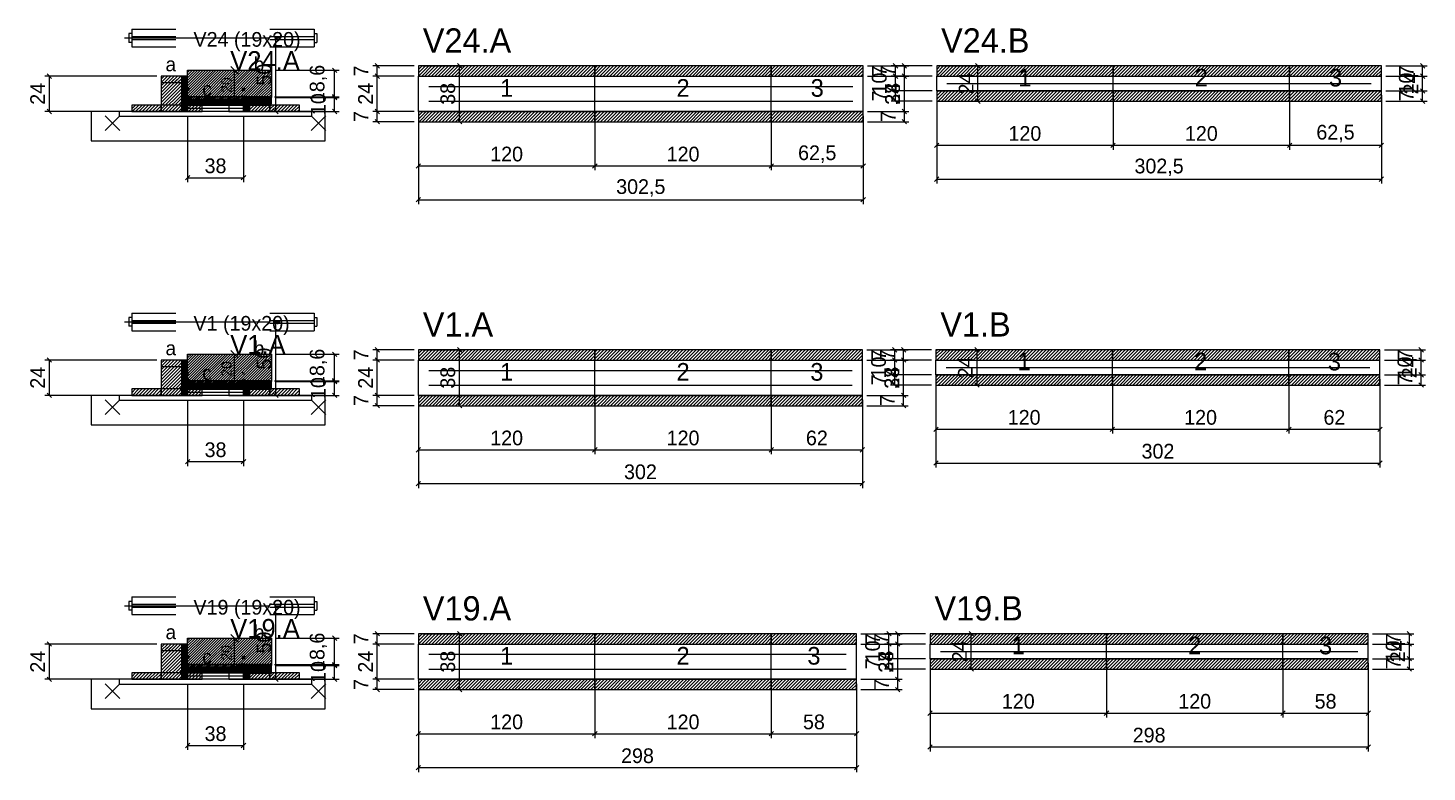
# Model space of a CAD drawing. Extents: x -9000 to 3070, y -7421 to 1250.
# Drawn here: x -69 to 883, y -4719 to -4213 of the extents above; entities that cross this region are included whole.
import ezdxf
from ezdxf.enums import TextEntityAlignment as Align

# ---------------------------------------------------------------- set-up
doc = ezdxf.new("R2010")
doc.units = 0
for name, color, linetype in [('5', 5, 'Continuous'), ('BARRA_ANCORAGEM', 126, 'Continuous'), ('barrote', 126, 'Continuous'), ('CONCRETO', 251, 'Continuous'), ('COTA', 241, 'Continuous'), ('Cota Seção (2x)', 241, 'Continuous'), ('detalhes', 7, 'Continuous'), ('Hachura', 251, 'Continuous'), ('HACHURACONCRETO', 251, 'Continuous'), ('Madeira', 126, 'Continuous'), ('NOMENCLATURA', 7, 'Continuous'), ('Painéis', 200, 'Continuous'), ('presilha', 224, 'Continuous'), ('SARR_2.2x5', 40, 'Continuous'), ('SARR_2.2x7', 40, 'Continuous'), ('SARRAFO_2_2X7', 40, 'Continuous'), ('SCO-___-LAJ', 224, 'Continuous'), ('TENSOR', 224, 'Continuous'), ('Texto Seção', 7, 'Continuous')]:
    doc.layers.add(name, color=color, linetype=linetype)
doc.dimstyles.new('PAINEL', dxfattribs={"dimtxt": 10, "dimasz": 3, "dimexe": 3, "dimexo": 3, "dimgap": 3, "dimtad": 1, "dimblk": 'OBLIQUE', "dimblk1": 'OBLIQUE', "dimcen": 2.5, "dimclrd": 4, "dimclre": 4, "dimclrt": 240, "dimazin": 3, "dimtfac": 1, "dimtmove": 0, "dimatfit": 3})
doc.dimstyles.new('SECAO2X', dxfattribs={"dimtxt": 7, "dimasz": 5, "dimexe": 3, "dimexo": 3, "dimgap": 2, "dimtad": 3, "dimblk": 'OBLIQUE', "dimblk1": 'OBLIQUE', "dimcen": 2.5, "dimclrd": 4, "dimclre": 4, "dimclrt": 1, "dimazin": 3, "dimtfac": 1, "dimtmove": 0, "dimatfit": 3})

# ---------------------------------------------------------------- blocks, each defined once
blk = doc.blocks.new('PAR_ESQ')
for p, q in [((-1, -1), (1, 1)), ((-1, 1), (1, -1))]:
    blk.add_line(p, q)
blk = doc.blocks.new('PAR_FUNDO_ESQ')
for p, q in [((-1, -1), (1, 1)), ((-1, 1), (1, -1))]:
    blk.add_line(p, q)
blk = doc.blocks.new('PAR_FUNDO_DIR')
for p, q in [((-1, -1), (1, 1)), ((-1, 1), (1, -1))]:
    blk.add_line(p, q)
blk = doc.blocks.new('par_int_esq')
for p, q in [((-1, -1), (1, 1)), ((-1, 1), (1, -1))]:
    blk.add_line(p, q)
blk = doc.blocks.new('par_int_dir')
for p, q in [((-1, -1), (1, 1)), ((-1, 1), (1, -1))]:
    blk.add_line(p, q)
blk = doc.blocks.new('_OBLIQUE')
at = {"color": 0, "linetype": 'BYBLOCK'}
blk.add_line((-0.5, -0.5), (0.5, 0.5), dxfattribs=at)

msp = doc.modelspace()

# ---------------------------------------------------------------- hatches: boundary and pattern name
at = {"layer": 'COTA'}
h = msp.add_hatch(dxfattribs=at)
h.set_pattern_fill('ANSI31', scale=0.4)
h.paths.add_polyline_path([(40, -4262), (40, -4242), (97, -4242), (97, -4260.6), (78, -4260.6), (78, -4262)])
h = msp.add_hatch(dxfattribs=at)
h.set_pattern_fill('ANSI31', scale=0.5)
h.paths.add_polyline_path([(197, -4246), (317, -4246), (317, -4239), (197, -4239)])
h = msp.add_hatch(dxfattribs=at)
h.set_pattern_fill('ANSI31', scale=0.5)
h.paths.add_polyline_path([(317, -4246), (437, -4246), (437, -4239), (317, -4239)])
h = msp.add_hatch(dxfattribs=at)
h.set_pattern_fill('ANSI31', scale=0.5)
h.paths.add_polyline_path([(437, -4246), (499.5, -4246), (499.5, -4239), (437, -4239)])
h = msp.add_hatch(dxfattribs=at)
h.set_pattern_fill('ANSI31', scale=0.5)
h.paths.add_polyline_path([(549.5, -4246), (669.5, -4246), (669.5, -4239), (549.5, -4239)])
h = msp.add_hatch(dxfattribs=at)
h.set_pattern_fill('ANSI31', scale=0.5)
h.paths.add_polyline_path([(669.5, -4246), (789.5, -4246), (789.5, -4239), (669.5, -4239)])
h = msp.add_hatch(dxfattribs=at)
h.set_pattern_fill('ANSI31', scale=0.5)
h.paths.add_polyline_path([(789.5, -4246), (852, -4246), (852, -4239), (789.5, -4239)])
h = msp.add_hatch(dxfattribs=at)
h.set_pattern_fill('ANSI31', scale=0.5)
h.paths.add_polyline_path([(549.5, -4263), (669.5, -4263), (669.5, -4256), (549.5, -4256)])
h = msp.add_hatch(dxfattribs=at)
h.set_pattern_fill('ANSI31', scale=0.5)
h.paths.add_polyline_path([(669.5, -4263), (789.5, -4263), (789.5, -4256), (669.5, -4256)])
h = msp.add_hatch(dxfattribs=at)
h.set_pattern_fill('ANSI31', scale=0.5)
h.paths.add_polyline_path([(789.5, -4263), (852, -4263), (852, -4256), (789.5, -4256)])
h = msp.add_hatch(dxfattribs=at)
h.set_pattern_fill('ANSI31', scale=0.5)
h.paths.add_polyline_path([(197, -4277), (317, -4277), (317, -4270), (197, -4270)])
h = msp.add_hatch(dxfattribs=at)
h.set_pattern_fill('ANSI31', scale=0.5)
h.paths.add_polyline_path([(317, -4277), (437, -4277), (437, -4270), (317, -4270)])
h = msp.add_hatch(dxfattribs=at)
h.set_pattern_fill('ANSI31', scale=0.5)
h.paths.add_polyline_path([(437, -4277), (499.5, -4277), (499.5, -4270), (437, -4270)])
h = msp.add_hatch(dxfattribs=at)
h.set_pattern_fill('ANSI31', scale=0.5)
h.paths.add_polyline_path([(197, -4439), (317, -4439), (317, -4432), (197, -4432)])
h = msp.add_hatch(dxfattribs=at)
h.set_pattern_fill('ANSI31', scale=0.5)
h.paths.add_polyline_path([(317, -4439), (437, -4439), (437, -4432), (317, -4432)])
h = msp.add_hatch(dxfattribs=at)
h.set_pattern_fill('ANSI31', scale=0.5)
h.paths.add_polyline_path([(437, -4439), (499, -4439), (499, -4432), (437, -4432)])
h = msp.add_hatch(dxfattribs=at)
h.set_pattern_fill('ANSI31', scale=0.5)
h.paths.add_polyline_path([(549, -4439), (669, -4439), (669, -4432), (549, -4432)])
h = msp.add_hatch(dxfattribs=at)
h.set_pattern_fill('ANSI31', scale=0.5)
h.paths.add_polyline_path([(669, -4439), (789, -4439), (789, -4432), (669, -4432)])
h = msp.add_hatch(dxfattribs=at)
h.set_pattern_fill('ANSI31', scale=0.5)
h.paths.add_polyline_path([(789, -4439), (851, -4439), (851, -4432), (789, -4432)])
h = msp.add_hatch(dxfattribs=at)
h.set_pattern_fill('ANSI31', scale=0.4)
h.paths.add_polyline_path([(40, -4455), (40, -4435), (97, -4435), (97, -4453.6), (78, -4453.6), (78, -4455)])
h = msp.add_hatch(dxfattribs=at)
h.set_pattern_fill('ANSI31', scale=0.5)
h.paths.add_polyline_path([(549, -4456), (669, -4456), (669, -4449), (549, -4449)])
h = msp.add_hatch(dxfattribs=at)
h.set_pattern_fill('ANSI31', scale=0.5)
h.paths.add_polyline_path([(669, -4456), (789, -4456), (789, -4449), (669, -4449)])
h = msp.add_hatch(dxfattribs=at)
h.set_pattern_fill('ANSI31', scale=0.5)
h.paths.add_polyline_path([(789, -4456), (851, -4456), (851, -4449), (789, -4449)])
h = msp.add_hatch(dxfattribs=at)
h.set_pattern_fill('ANSI31', scale=0.5)
h.paths.add_polyline_path([(197, -4470), (317, -4470), (317, -4463), (197, -4463)])
h = msp.add_hatch(dxfattribs=at)
h.set_pattern_fill('ANSI31', scale=0.5)
h.paths.add_polyline_path([(317, -4470), (437, -4470), (437, -4463), (317, -4463)])
h = msp.add_hatch(dxfattribs=at)
h.set_pattern_fill('ANSI31', scale=0.5)
h.paths.add_polyline_path([(437, -4470), (499, -4470), (499, -4463), (437, -4463)])
h = msp.add_hatch(dxfattribs=at)
h.set_pattern_fill('ANSI31', scale=0.4)
h.paths.add_polyline_path([(40, -4648), (40, -4628), (97, -4628), (97, -4646.6), (78, -4646.6), (78, -4648)])
h = msp.add_hatch(dxfattribs=at)
h.set_pattern_fill('ANSI31', scale=0.5)
h.paths.add_polyline_path([(197, -4632), (317, -4632), (317, -4625), (197, -4625)])
h = msp.add_hatch(dxfattribs=at)
h.set_pattern_fill('ANSI31', scale=0.5)
h.paths.add_polyline_path([(317, -4632), (437, -4632), (437, -4625), (317, -4625)])
h = msp.add_hatch(dxfattribs=at)
h.set_pattern_fill('ANSI31', scale=0.5)
h.paths.add_polyline_path([(437, -4632), (495, -4632), (495, -4625), (437, -4625)])
h = msp.add_hatch(dxfattribs=at)
h.set_pattern_fill('ANSI31', scale=0.5)
h.paths.add_polyline_path([(545, -4632), (665, -4632), (665, -4625), (545, -4625)])
h = msp.add_hatch(dxfattribs=at)
h.set_pattern_fill('ANSI31', scale=0.5)
h.paths.add_polyline_path([(665, -4632), (785, -4632), (785, -4625), (665, -4625)])
h = msp.add_hatch(dxfattribs=at)
h.set_pattern_fill('ANSI31', scale=0.5)
h.paths.add_polyline_path([(785, -4632), (843, -4632), (843, -4625), (785, -4625)])
h = msp.add_hatch(dxfattribs=at)
h.set_pattern_fill('ANSI31', scale=0.5)
h.paths.add_polyline_path([(545, -4649), (665, -4649), (665, -4642), (545, -4642)])
h = msp.add_hatch(dxfattribs=at)
h.set_pattern_fill('ANSI31', scale=0.5)
h.paths.add_polyline_path([(665, -4649), (785, -4649), (785, -4642), (665, -4642)])
h = msp.add_hatch(dxfattribs=at)
h.set_pattern_fill('ANSI31', scale=0.5)
h.paths.add_polyline_path([(785, -4649), (843, -4649), (843, -4642), (785, -4642)])
h = msp.add_hatch(dxfattribs=at)
h.set_pattern_fill('ANSI31', scale=0.5)
h.paths.add_polyline_path([(197, -4663), (317, -4663), (317, -4656), (197, -4656)])
h = msp.add_hatch(dxfattribs=at)
h.set_pattern_fill('ANSI31', scale=0.5)
h.paths.add_polyline_path([(317, -4663), (437, -4663), (437, -4656), (317, -4656)])
h = msp.add_hatch(dxfattribs=at)
h.set_pattern_fill('ANSI31', scale=0.5)
h.paths.add_polyline_path([(437, -4663), (495, -4663), (495, -4656), (437, -4656)])
at = {"layer": 'Hachura'}
h = msp.add_hatch(dxfattribs=at)
h.set_pattern_fill('ANSI31', scale=0.5)
h.paths.add_polyline_path([(22, -4270), (36, -4270), (36, -4246), (22, -4246)])
h = msp.add_hatch(dxfattribs=at)
h.set_pattern_fill('ANSI31', scale=0.5)
h.paths.add_polyline_path([(22, -4250.4), (36, -4250.4), (36, -4246), (22, -4246)])
h = msp.add_hatch(dxfattribs=at)
h.set_pattern_fill('SOLID')
h.paths.add_polyline_path([(36, -4270), (40, -4270), (40, -4246), (36, -4246)])
h = msp.add_hatch(dxfattribs=at)
h.set_pattern_fill('SOLID')
h.paths.add_polyline_path([(40, -4265.6), (78, -4265.6), (78, -4262), (40, -4262)])
h = msp.add_hatch(dxfattribs=at)
h.set_pattern_fill('SOLID')
h.paths.add_polyline_path([(78, -4270), (82, -4270), (82, -4260), (78, -4260)])
h = msp.add_hatch(dxfattribs=at)
h.set_pattern_fill('SOLID')
h.paths.add_polyline_path([(78, -4260), (97, -4260), (97, -4266), (78, -4266)])
h = msp.add_hatch(dxfattribs=at)
h.set_pattern_fill('ANSI31', scale=0.5)
h.paths.add_polyline_path([(82, -4270), (96, -4270), (96, -4260), (82, -4260)])
h = msp.add_hatch(dxfattribs=at)
h.set_pattern_fill('ANSI31', scale=0.5)
h.paths.add_polyline_path([(82, -4264.4), (96, -4264.4), (96, -4260), (82, -4260)])
h = msp.add_hatch(dxfattribs=at)
h.set_pattern_fill('ANSI31', scale=0.5)
h.paths.add_polyline_path([(2, -4270), (22, -4270), (22, -4265.6), (2, -4265.6)])
h = msp.add_hatch(dxfattribs=at)
h.set_pattern_fill('ANSI31', scale=0.5)
h.paths.add_polyline_path([(40, -4270), (50, -4270), (50, -4265.6), (40, -4265.6)])
h = msp.add_hatch(dxfattribs=at)
h.set_pattern_fill('ANSI31', scale=0.5)
h.paths.add_polyline_path([(96, -4270), (116, -4270), (116, -4265.6), (96, -4265.6)])
h = msp.add_hatch(dxfattribs=at)
h.set_pattern_fill('ANSI31', scale=0.5)
h.paths.add_polyline_path([(22, -4463), (36, -4463), (36, -4439), (22, -4439)])
h = msp.add_hatch(dxfattribs=at)
h.set_pattern_fill('ANSI31', scale=0.5)
h.paths.add_polyline_path([(22, -4443.4), (36, -4443.4), (36, -4439), (22, -4439)])
h = msp.add_hatch(dxfattribs=at)
h.set_pattern_fill('SOLID')
h.paths.add_polyline_path([(36, -4463), (40, -4463), (40, -4439), (36, -4439)])
h = msp.add_hatch(dxfattribs=at)
h.set_pattern_fill('SOLID')
h.paths.add_polyline_path([(78, -4463), (82, -4463), (82, -4453), (78, -4453)])
h = msp.add_hatch(dxfattribs=at)
h.set_pattern_fill('SOLID')
h.paths.add_polyline_path([(78, -4453), (97, -4453), (97, -4459), (78, -4459)])
h = msp.add_hatch(dxfattribs=at)
h.set_pattern_fill('ANSI31', scale=0.5)
h.paths.add_polyline_path([(82, -4463), (96, -4463), (96, -4453), (82, -4453)])
h = msp.add_hatch(dxfattribs=at)
h.set_pattern_fill('ANSI31', scale=0.5)
h.paths.add_polyline_path([(82, -4457.4), (96, -4457.4), (96, -4453), (82, -4453)])
h = msp.add_hatch(dxfattribs=at)
h.set_pattern_fill('ANSI31', scale=0.5)
h.paths.add_polyline_path([(2, -4463), (22, -4463), (22, -4458.6), (2, -4458.6)])
h = msp.add_hatch(dxfattribs=at)
h.set_pattern_fill('SOLID')
h.paths.add_polyline_path([(40, -4458.6), (78, -4458.6), (78, -4455), (40, -4455)])
h = msp.add_hatch(dxfattribs=at)
h.set_pattern_fill('ANSI31', scale=0.5)
h.paths.add_polyline_path([(40, -4463), (50, -4463), (50, -4458.6), (40, -4458.6)])
h = msp.add_hatch(dxfattribs=at)
h.set_pattern_fill('ANSI31', scale=0.5)
h.paths.add_polyline_path([(96, -4463), (116, -4463), (116, -4458.6), (96, -4458.6)])
h = msp.add_hatch(dxfattribs=at)
h.set_pattern_fill('ANSI31', scale=0.5)
h.paths.add_polyline_path([(22, -4656), (36, -4656), (36, -4632), (22, -4632)])
h = msp.add_hatch(dxfattribs=at)
h.set_pattern_fill('ANSI31', scale=0.5)
h.paths.add_polyline_path([(22, -4636.4), (36, -4636.4), (36, -4632), (22, -4632)])
h = msp.add_hatch(dxfattribs=at)
h.set_pattern_fill('SOLID')
h.paths.add_polyline_path([(36, -4656), (40, -4656), (40, -4632), (36, -4632)])
h = msp.add_hatch(dxfattribs=at)
h.set_pattern_fill('ANSI31', scale=0.5)
h.paths.add_polyline_path([(2, -4656), (22, -4656), (22, -4651.6), (2, -4651.6)])
h = msp.add_hatch(dxfattribs=at)
h.set_pattern_fill('SOLID')
h.paths.add_polyline_path([(40, -4651.6), (78, -4651.6), (78, -4648), (40, -4648)])
h = msp.add_hatch(dxfattribs=at)
h.set_pattern_fill('ANSI31', scale=0.5)
h.paths.add_polyline_path([(40, -4656), (50, -4656), (50, -4651.6), (40, -4651.6)])
h = msp.add_hatch(dxfattribs=at)
h.set_pattern_fill('SOLID')
h.paths.add_polyline_path([(78, -4656), (82, -4656), (82, -4646), (78, -4646)])
h = msp.add_hatch(dxfattribs=at)
h.set_pattern_fill('SOLID')
h.paths.add_polyline_path([(78, -4646), (97, -4646), (97, -4652), (78, -4652)])
h = msp.add_hatch(dxfattribs=at)
h.set_pattern_fill('ANSI31', scale=0.5)
h.paths.add_polyline_path([(82, -4656), (96, -4656), (96, -4646), (82, -4646)])
h = msp.add_hatch(dxfattribs=at)
h.set_pattern_fill('ANSI31', scale=0.5)
h.paths.add_polyline_path([(82, -4650.4), (96, -4650.4), (96, -4646), (82, -4646)])
h = msp.add_hatch(dxfattribs=at)
h.set_pattern_fill('ANSI31', scale=0.5)
h.paths.add_polyline_path([(96, -4656), (116, -4656), (116, -4651.6), (96, -4651.6)])
at = {"layer": 'HACHURACONCRETO'}
h = msp.add_hatch(dxfattribs=at)
h.set_pattern_fill('ANSI31', scale=0.3)
h.paths.add_polyline_path([(40, -4265.6), (78, -4265.6), (78, -4260), (40, -4260)])
h = msp.add_hatch(dxfattribs=at)
h.set_pattern_fill('ANSI31', scale=0.3)
h.paths.add_polyline_path([(40, -4458.6), (78, -4458.6), (78, -4453), (40, -4453)])
h = msp.add_hatch(dxfattribs=at)
h.set_pattern_fill('ANSI31', scale=0.3)
h.paths.add_polyline_path([(40, -4651.6), (78, -4651.6), (78, -4646), (40, -4646)])

# ---------------------------------------------------------------- linework, layer by layer
for p, q in [((2, -4214), (32, -4214)), ((2, -4214), (2, -4226)), ((96, -4214), (126, -4214)), ((126, -4214), (126, -4226)), ((0, -4217), (0, -4223)), ((2, -4217), (0, -4217)), ((2, -4223), (0, -4223)), ((2, -4219), (32, -4219)), ((2, -4221), (32, -4221)), ((96, -4219), (126, -4219)), ((96, -4221), (126, -4221)), ((126, -4217), (128, -4217)), ((126, -4223), (128, -4223)), ((128, -4217), (128, -4223)), ((2, -4226), (32, -4226)), ((96, -4226), (126, -4226)), ((0, -4410), (0, -4416)), ((2, -4410), (0, -4410)), ((2, -4407), (32, -4407)), ((2, -4407), (2, -4419)), ((2, -4412), (32, -4412)), ((2, -4414), (32, -4414)), ((96, -4407), (126, -4407)), ((96, -4412), (126, -4412)), ((96, -4414), (126, -4414)), ((126, -4407), (126, -4419)), ((126, -4410), (128, -4410)), ((128, -4410), (128, -4416)), ((2, -4416), (0, -4416)), ((2, -4419), (32, -4419)), ((96, -4419), (126, -4419)), ((126, -4416), (128, -4416)), ((0, -4603), (0, -4609)), ((2, -4603), (0, -4603)), ((2, -4600), (32, -4600)), ((2, -4600), (2, -4612)), ((2, -4605), (32, -4605)), ((96, -4600), (126, -4600)), ((96, -4605), (126, -4605)), ((126, -4600), (126, -4612)), ((126, -4603), (128, -4603)), ((128, -4603), (128, -4609)), ((2, -4609), (0, -4609)), ((2, -4607), (32, -4607)), ((2, -4612), (32, -4612)), ((96, -4607), (126, -4607)), ((96, -4612), (126, -4612)), ((126, -4609), (128, -4609))]:
    msp.add_line(p, q)
at = {"layer": 'BARRA_ANCORAGEM'}
for p, q in [((40, -4262.3), (78, -4262.3)), ((40, -4264.3), (40, -4262.3)), ((78, -4264.3), (78, -4262.3)), ((40, -4264.3), (78, -4264.3)), ((40, -4265.7), (78, -4265.7)), ((40, -4267.7), (40, -4265.7)), ((40, -4267.7), (78, -4267.7)), ((78, -4267.7), (78, -4265.7)), ((40, -4455.3), (78, -4455.3)), ((40, -4457.3), (40, -4455.3)), ((40, -4457.3), (78, -4457.3)), ((40, -4458.7), (78, -4458.7)), ((40, -4460.7), (40, -4458.7)), ((40, -4460.7), (78, -4460.7)), ((78, -4457.3), (78, -4455.3)), ((78, -4460.7), (78, -4458.7)), ((40, -4648.3), (78, -4648.3)), ((40, -4650.3), (40, -4648.3)), ((40, -4650.3), (78, -4650.3)), ((40, -4651.7), (78, -4651.7)), ((40, -4653.7), (40, -4651.7)), ((78, -4650.3), (78, -4648.3)), ((78, -4653.7), (78, -4651.7)), ((40, -4653.7), (78, -4653.7))]:
    msp.add_line(p, q, dxfattribs=at)
at = {"layer": 'barrote'}
for points in [[(-25.5, -4290), (133.5, -4290), (133.5, -4270), (-25.5, -4270)], [(-25.5, -4483), (133.5, -4483), (133.5, -4463), (-25.5, -4463)], [(-25.5, -4676), (133.5, -4676), (133.5, -4656), (-25.5, -4656)]]:
    msp.add_lwpolyline(points, close=True, dxfattribs=at)
at = {"layer": 'CONCRETO'}
for points in [[(40, -4262), (40, -4242), (97, -4242), (97, -4260.6), (78, -4260.6), (78, -4262)], [(40, -4455), (40, -4435), (97, -4435), (97, -4453.6), (78, -4453.6), (78, -4455)], [(40, -4648), (40, -4628), (97, -4628), (97, -4646.6), (78, -4646.6), (78, -4648)]]:
    msp.add_lwpolyline(points, close=True, dxfattribs=at)
at = {"layer": 'HACHURACONCRETO'}
for points in [[(40, -4265.6), (78, -4265.6), (78, -4260), (40, -4260)], [(40, -4458.6), (78, -4458.6), (78, -4453), (40, -4453)], [(40, -4651.6), (78, -4651.6), (78, -4646), (40, -4646)]]:
    msp.add_lwpolyline(points, close=True, dxfattribs=at)
at = {"layer": 'Madeira'}
for points in [[(22, -4270), (36, -4270), (36, -4246), (22, -4246)], [(22, -4250.4), (36, -4250.4), (36, -4246), (22, -4246)], [(82, -4270), (96, -4270), (96, -4260), (82, -4260)], [(82, -4264.4), (96, -4264.4), (96, -4260), (82, -4260)], [(2, -4270), (22, -4270), (22, -4265.6), (2, -4265.6)], [(22, -4270), (36, -4270), (36, -4265.6), (22, -4265.6)], [(40, -4270), (50, -4270), (50, -4265.6), (40, -4265.6)], [(68, -4270), (78, -4270), (78, -4265.6), (68, -4265.6)], [(96, -4270), (116, -4270), (116, -4265.6), (96, -4265.6)], [(22, -4463), (36, -4463), (36, -4439), (22, -4439)], [(22, -4443.4), (36, -4443.4), (36, -4439), (22, -4439)], [(82, -4463), (96, -4463), (96, -4453), (82, -4453)], [(82, -4457.4), (96, -4457.4), (96, -4453), (82, -4453)], [(2, -4463), (22, -4463), (22, -4458.6), (2, -4458.6)], [(22, -4463), (36, -4463), (36, -4458.6), (22, -4458.6)], [(40, -4463), (50, -4463), (50, -4458.6), (40, -4458.6)], [(68, -4463), (78, -4463), (78, -4458.6), (68, -4458.6)], [(96, -4463), (116, -4463), (116, -4458.6), (96, -4458.6)], [(22, -4656), (36, -4656), (36, -4632), (22, -4632)], [(22, -4636.4), (36, -4636.4), (36, -4632), (22, -4632)], [(2, -4656), (22, -4656), (22, -4651.6), (2, -4651.6)], [(22, -4656), (36, -4656), (36, -4651.6), (22, -4651.6)], [(40, -4656), (50, -4656), (50, -4651.6), (40, -4651.6)], [(68, -4656), (78, -4656), (78, -4651.6), (68, -4651.6)], [(82, -4656), (96, -4656), (96, -4646), (82, -4646)], [(82, -4650.4), (96, -4650.4), (96, -4646), (82, -4646)], [(96, -4656), (116, -4656), (116, -4651.6), (96, -4651.6)]]:
    msp.add_lwpolyline(points, close=True, dxfattribs=at)
at = {"layer": 'Painéis'}
for p, q in [((197, -4246), (317, -4246)), ((197, -4270), (197, -4246)), ((317, -4270), (317, -4246)), ((317, -4270), (317, -4246)), ((317, -4246), (437, -4246)), ((317, -4270), (317, -4246)), ((437, -4270), (437, -4246)), ((437, -4270), (437, -4246)), ((437, -4246), (499.5, -4246)), ((437, -4270), (437, -4246)), ((499.5, -4270), (499.5, -4246)), ((549.5, -4246), (669.5, -4246)), ((549.5, -4256), (549.5, -4246)), ((669.5, -4256), (669.5, -4246)), ((669.5, -4256), (669.5, -4246)), ((669.5, -4246), (789.5, -4246)), ((669.5, -4256), (669.5, -4246)), ((789.5, -4256), (789.5, -4246)), ((789.5, -4256), (789.5, -4246)), ((789.5, -4246), (852, -4246)), ((789.5, -4256), (789.5, -4246)), ((852, -4256), (852, -4246)), ((549.5, -4256), (669.5, -4256)), ((669.5, -4256), (789.5, -4256)), ((789.5, -4256), (852, -4256)), ((197, -4270), (317, -4270)), ((317, -4270), (437, -4270)), ((437, -4270), (499.5, -4270)), ((197, -4439), (317, -4439)), ((197, -4463), (197, -4439)), ((317, -4463), (317, -4439)), ((317, -4463), (317, -4439)), ((317, -4439), (437, -4439)), ((317, -4463), (317, -4439)), ((437, -4463), (437, -4439)), ((437, -4463), (437, -4439)), ((437, -4439), (499, -4439)), ((437, -4463), (437, -4439)), ((499, -4463), (499, -4439)), ((549, -4439), (669, -4439)), ((549, -4449), (549, -4439)), ((669, -4449), (669, -4439)), ((669, -4449), (669, -4439)), ((669, -4439), (789, -4439)), ((669, -4449), (669, -4439)), ((789, -4449), (789, -4439)), ((789, -4449), (789, -4439)), ((789, -4439), (851, -4439)), ((789, -4449), (789, -4439)), ((851, -4449), (851, -4439)), ((549, -4449), (669, -4449)), ((669, -4449), (789, -4449)), ((789, -4449), (851, -4449)), ((197, -4463), (317, -4463)), ((317, -4463), (437, -4463)), ((437, -4463), (499, -4463)), ((197, -4632), (317, -4632)), ((197, -4656), (197, -4632)), ((317, -4656), (317, -4632)), ((317, -4656), (317, -4632)), ((317, -4632), (437, -4632)), ((317, -4656), (317, -4632)), ((437, -4656), (437, -4632)), ((437, -4656), (437, -4632)), ((437, -4632), (495, -4632)), ((437, -4656), (437, -4632)), ((495, -4656), (495, -4632)), ((545, -4632), (665, -4632)), ((545, -4642), (545, -4632)), ((665, -4642), (665, -4632)), ((665, -4642), (665, -4632)), ((665, -4632), (785, -4632)), ((665, -4642), (665, -4632)), ((785, -4642), (785, -4632)), ((785, -4642), (785, -4632)), ((785, -4632), (843, -4632)), ((785, -4642), (785, -4632)), ((843, -4642), (843, -4632)), ((545, -4642), (665, -4642)), ((665, -4642), (785, -4642)), ((785, -4642), (843, -4642)), ((197, -4656), (317, -4656)), ((317, -4656), (437, -4656)), ((437, -4656), (495, -4656))]:
    msp.add_line(p, q, dxfattribs=at)
for points in [[(36, -4270), (40, -4270), (40, -4246), (36, -4246)], [(40, -4265.6), (78, -4265.6), (78, -4262), (40, -4262)], [(78, -4270), (82, -4270), (82, -4260), (78, -4260)], [(78, -4260), (97, -4260), (97, -4260.6), (78, -4260.6)], [(36, -4463), (40, -4463), (40, -4439), (36, -4439)], [(78, -4463), (82, -4463), (82, -4453), (78, -4453)], [(78, -4453), (97, -4453), (97, -4453.6), (78, -4453.6)], [(40, -4458.6), (78, -4458.6), (78, -4455), (40, -4455)], [(36, -4656), (40, -4656), (40, -4632), (36, -4632)], [(40, -4651.6), (78, -4651.6), (78, -4648), (40, -4648)], [(78, -4656), (82, -4656), (82, -4646), (78, -4646)], [(78, -4646), (97, -4646), (97, -4646.6), (78, -4646.6)]]:
    msp.add_lwpolyline(points, close=True, dxfattribs=at)
at = {"layer": 'presilha'}
for p, q in [((-16, -4283), (-6, -4273)), ((-16, -4273), (-6, -4283)), ((124, -4283), (134, -4273)), ((124, -4273), (134, -4283)), ((-16, -4476), (-6, -4466)), ((-16, -4466), (-6, -4476)), ((124, -4476), (134, -4466)), ((124, -4466), (134, -4476)), ((-16, -4669), (-6, -4659)), ((-16, -4659), (-6, -4669)), ((124, -4669), (134, -4659)), ((124, -4659), (134, -4669))]:
    msp.add_line(p, q, dxfattribs=at)
at = {"layer": 'SARR_2.2x5'}
for points in [[(556.5, -4251), (669.5, -4251)], [(556.5, -4251), (669.5, -4251)], [(669.5, -4251), (789.5, -4251)], [(669.5, -4251), (789.5, -4251)], [(789.5, -4251), (845, -4251)], [(789.5, -4251), (845, -4251)], [(556, -4444), (669, -4444)], [(556, -4444), (669, -4444)], [(669, -4444), (789, -4444)], [(669, -4444), (789, -4444)], [(789, -4444), (844, -4444)], [(789, -4444), (844, -4444)], [(552, -4637), (665, -4637)], [(552, -4637), (665, -4637)], [(665, -4637), (785, -4637)], [(665, -4637), (785, -4637)], [(785, -4637), (836, -4637)], [(785, -4637), (836, -4637)]]:
    msp.add_lwpolyline(points, dxfattribs=at)
at = {"layer": 'SARR_2.2x7'}
for points in [[(204, -4253), (317, -4253)], [(204, -4253), (317, -4253)], [(317, -4253), (437, -4253)], [(317, -4253), (437, -4253)], [(437, -4253), (492.5, -4253)], [(437, -4253), (492.5, -4253)], [(204, -4263), (317, -4263)], [(204, -4263), (317, -4263)], [(317, -4263), (437, -4263)], [(317, -4263), (437, -4263)], [(437, -4263), (492.5, -4263)], [(437, -4263), (492.5, -4263)], [(204, -4446), (317, -4446)], [(204, -4446), (317, -4446)], [(317, -4446), (437, -4446)], [(317, -4446), (437, -4446)], [(437, -4446), (492, -4446)], [(437, -4446), (492, -4446)], [(204, -4456), (317, -4456)], [(204, -4456), (317, -4456)], [(317, -4456), (437, -4456)], [(317, -4456), (437, -4456)], [(437, -4456), (492, -4456)], [(437, -4456), (492, -4456)], [(204, -4639), (317, -4639)], [(204, -4639), (317, -4639)], [(317, -4639), (437, -4639)], [(317, -4639), (437, -4639)], [(437, -4639), (488, -4639)], [(437, -4639), (488, -4639)], [(204, -4649), (317, -4649)], [(204, -4649), (317, -4649)], [(317, -4649), (437, -4649)], [(317, -4649), (437, -4649)], [(437, -4649), (488, -4649)], [(437, -4649), (488, -4649)]]:
    msp.add_lwpolyline(points, dxfattribs=at)
at = {"layer": 'SARRAFO_2_2X7'}
for p, q in [((36, -4255.2), (36, -4250.8)), ((36, -4250.8), (40, -4250.8)), ((40, -4255.2), (40, -4250.8)), ((36, -4255.2), (40, -4255.2)), ((36, -4265.2), (36, -4260.8)), ((36, -4260.8), (40, -4260.8)), ((40, -4265.2), (40, -4260.8)), ((78, -4267.2), (78, -4262.8)), ((78, -4262.8), (82, -4262.8)), ((82, -4267.2), (82, -4262.8)), ((36, -4265.2), (40, -4265.2)), ((78, -4267.2), (82, -4267.2)), ((36, -4448.2), (36, -4443.8)), ((36, -4443.8), (40, -4443.8)), ((36, -4448.2), (40, -4448.2)), ((40, -4448.2), (40, -4443.8)), ((36, -4458.2), (36, -4453.8)), ((36, -4453.8), (40, -4453.8)), ((36, -4458.2), (40, -4458.2)), ((40, -4458.2), (40, -4453.8)), ((78, -4460.2), (78, -4455.8)), ((78, -4455.8), (82, -4455.8)), ((78, -4460.2), (82, -4460.2)), ((82, -4460.2), (82, -4455.8)), ((36, -4641.2), (36, -4636.8)), ((36, -4636.8), (40, -4636.8)), ((36, -4641.2), (40, -4641.2)), ((40, -4641.2), (40, -4636.8)), ((36, -4651.2), (36, -4646.8)), ((36, -4646.8), (40, -4646.8)), ((36, -4651.2), (40, -4651.2)), ((40, -4651.2), (40, -4646.8)), ((78, -4653.2), (78, -4648.8)), ((78, -4648.8), (82, -4648.8)), ((82, -4653.2), (82, -4648.8)), ((78, -4653.2), (82, -4653.2))]:
    msp.add_line(p, q, dxfattribs=at)
at = {"layer": 'SCO-___-LAJ'}
for points in [[(197, -4246), (317, -4246), (317, -4239), (197, -4239)], [(317, -4246), (437, -4246), (437, -4239), (317, -4239)], [(437, -4246), (499.5, -4246), (499.5, -4239), (437, -4239)], [(549.5, -4246), (669.5, -4246), (669.5, -4239), (549.5, -4239)], [(669.5, -4246), (789.5, -4246), (789.5, -4239), (669.5, -4239)], [(789.5, -4246), (852, -4246), (852, -4239), (789.5, -4239)], [(549.5, -4263), (669.5, -4263), (669.5, -4256), (549.5, -4256)], [(669.5, -4263), (789.5, -4263), (789.5, -4256), (669.5, -4256)], [(789.5, -4263), (852, -4263), (852, -4256), (789.5, -4256)], [(-6.5, -4273.2), (124.5, -4273.2), (124.5, -4270), (-6.5, -4270)], [(197, -4277), (317, -4277), (317, -4270), (197, -4270)], [(317, -4277), (437, -4277), (437, -4270), (317, -4270)], [(437, -4277), (499.5, -4277), (499.5, -4270), (437, -4270)], [(197, -4439), (317, -4439), (317, -4432), (197, -4432)], [(317, -4439), (437, -4439), (437, -4432), (317, -4432)], [(437, -4439), (499, -4439), (499, -4432), (437, -4432)], [(549, -4439), (669, -4439), (669, -4432), (549, -4432)], [(669, -4439), (789, -4439), (789, -4432), (669, -4432)], [(789, -4439), (851, -4439), (851, -4432), (789, -4432)], [(549, -4456), (669, -4456), (669, -4449), (549, -4449)], [(669, -4456), (789, -4456), (789, -4449), (669, -4449)], [(789, -4456), (851, -4456), (851, -4449), (789, -4449)], [(-6.5, -4466.2), (124.5, -4466.2), (124.5, -4463), (-6.5, -4463)], [(197, -4470), (317, -4470), (317, -4463), (197, -4463)], [(317, -4470), (437, -4470), (437, -4463), (317, -4463)], [(437, -4470), (499, -4470), (499, -4463), (437, -4463)], [(197, -4632), (317, -4632), (317, -4625), (197, -4625)], [(317, -4632), (437, -4632), (437, -4625), (317, -4625)], [(437, -4632), (495, -4632), (495, -4625), (437, -4625)], [(545, -4632), (665, -4632), (665, -4625), (545, -4625)], [(665, -4632), (785, -4632), (785, -4625), (665, -4625)], [(785, -4632), (843, -4632), (843, -4625), (785, -4625)], [(545, -4649), (665, -4649), (665, -4642), (545, -4642)], [(665, -4649), (785, -4649), (785, -4642), (665, -4642)], [(785, -4649), (843, -4649), (843, -4642), (785, -4642)], [(-6.5, -4659.2), (124.5, -4659.2), (124.5, -4656), (-6.5, -4656)], [(197, -4663), (317, -4663), (317, -4656), (197, -4656)], [(317, -4663), (437, -4663), (437, -4656), (317, -4656)], [(437, -4663), (495, -4663), (495, -4656), (437, -4656)]]:
    msp.add_lwpolyline(points, close=True, dxfattribs=at)
at = {"layer": 'TENSOR'}
for p, q in [((-3, -4220), (95, -4220)), ((-3, -4413), (95, -4413)), ((-3, -4606), (95, -4606))]:
    msp.add_line(p, q, dxfattribs=at)

# ---------------------------------------------------------------- block references
at = {"layer": 'Painéis'}
for name, p in [('par_int_esq', (40, -4255)), ('PAR_FUNDO_ESQ', (40, -4260)), ('par_int_dir', (78, -4255)), ('PAR_FUNDO_DIR', (78, -4260)), ('PAR_ESQ', (36, -4265)), ('par_int_esq', (40, -4448)), ('PAR_FUNDO_ESQ', (40, -4453)), ('par_int_dir', (78, -4448)), ('PAR_FUNDO_DIR', (78, -4453)), ('PAR_ESQ', (36, -4458)), ('par_int_esq', (40, -4641)), ('par_int_dir', (78, -4641)), ('PAR_ESQ', (36, -4651)), ('PAR_FUNDO_ESQ', (40, -4646)), ('PAR_FUNDO_DIR', (78, -4646))]:
    msp.add_blockref(name, p, dxfattribs=at)

# ---------------------------------------------------------------- texts
at = {"layer": '5'}
for s, p in [('1', (609.5, -4247)), ('2', (729.5, -4247)), ('3', (820.75, -4247)), ('1', (257, -4254)), ('2', (377, -4254)), ('3', (468.25, -4254)), ('1', (609, -4440)), ('2', (729, -4440)), ('3', (820, -4440)), ('1', (257, -4447)), ('2', (377, -4447)), ('3', (468, -4447)), ('1', (257, -4640)), ('2', (377, -4640)), ('3', (466, -4640)), ('1', (605, -4633)), ('2', (725, -4633)), ('3', (814, -4633))]:
    msp.add_text(s, height=12, dxfattribs=at).set_placement(p, align=Align.MIDDLE_CENTER)
at = {"layer": 'detalhes'}
for s, p in [('b', (85, -4242.7)), ('a', (25, -4242.7)), ('c', (50, -4259.5)), ('a', (25, -4435.7)), ('b', (85, -4435.7)), ('c', (50, -4452.5)), ('a', (25, -4628.7)), ('b', (85, -4628.7)), ('c', (50, -4645.5))]:
    msp.add_text(s, height=9.6, dxfattribs=at).set_placement(p)
at = {"layer": 'NOMENCLATURA'}
for s, p in [('V24.A', (200, -4230)), ('V24.B', (552.5, -4230)), ('V1.A', (200, -4423)), ('V1.B', (552, -4423)), ('V19.A', (200, -4616)), ('V19.B', (548, -4616))]:
    msp.add_text(s, height=16.5, dxfattribs=at).set_placement(p)
at = {"layer": 'Texto Seção'}
for s, height, p in [('V24 (19x20)', 10, (44, -4226)), ('V24.A', 13, (69, -4242)), ('V1 (19x20)', 10, (44, -4419)), ('V1.A', 13, (69, -4435)), ('V19 (19x20)', 10, (44, -4612)), ('V19.A', 13, (69, -4628))]:
    msp.add_text(s, height=height, dxfattribs=at).set_placement(p)

# ---------------------------------------------------------------- dimensions: what is measured, and where the dimension line sits
at = {"layer": 'COTA'}
for base, p1, p2 in [((100, -4270), (96, -4270), (96, -4220)), ((140, -4260.6), (97, -4260.6), (97, -4242)), ((169, -4246), (197, -4246), (197, -4239)), ((225, -4277), (197, -4277), (197, -4239)), ((527.5, -4277), (499.5, -4277), (499.5, -4239)), ((527.5, -4246), (499.5, -4246), (499.5, -4239)), ((521.5, -4246), (549.5, -4246), (549.5, -4239)), ((521.5, -4256), (549.5, -4256), (549.5, -4246)), ((577.5, -4263), (549.5, -4263), (549.5, -4239)), ((880, -4263), (852, -4263), (852, -4239)), ((880, -4246), (852, -4246), (852, -4239)), ((880, -4256), (852, -4256), (852, -4246)), ((-54, -4270), (2, -4270), (22, -4246)), ((169, -4270), (197, -4270), (197, -4246)), ((527.5, -4270), (499.5, -4270), (499.5, -4246)), ((140, -4270), (96, -4270), (96, -4260)), ((521.5, -4263), (549.5, -4263), (549.5, -4256)), ((880, -4263), (852, -4263), (852, -4256)), ((169, -4277), (197, -4277), (197, -4270)), ((527.5, -4277), (499.5, -4277), (499.5, -4270)), ((100, -4463), (96, -4463), (96, -4413)), ((140, -4453.6), (97, -4453.6), (97, -4435)), ((169, -4439), (197, -4439), (197, -4432)), ((225, -4470), (197, -4470), (197, -4432)), ((527, -4470), (499, -4470), (499, -4432)), ((527, -4439), (499, -4439), (499, -4432)), ((521, -4439), (549, -4439), (549, -4432)), ((577, -4456), (549, -4456), (549, -4432)), ((879, -4456), (851, -4456), (851, -4432)), ((879, -4439), (851, -4439), (851, -4432)), ((-54, -4463), (2, -4463), (22, -4439)), ((169, -4463), (197, -4463), (197, -4439)), ((527, -4463), (499, -4463), (499, -4439)), ((521, -4449), (549, -4449), (549, -4439)), ((879, -4449), (851, -4449), (851, -4439)), ((140, -4463), (96, -4463), (96, -4453)), ((521, -4456), (549, -4456), (549, -4449)), ((879, -4456), (851, -4456), (851, -4449)), ((169, -4470), (197, -4470), (197, -4463)), ((527, -4470), (499, -4470), (499, -4463)), ((100, -4656), (96, -4656), (96, -4606)), ((140, -4646.6), (97, -4646.6), (97, -4628)), ((169, -4632), (197, -4632), (197, -4625)), ((225, -4663), (197, -4663), (197, -4625)), ((523, -4663), (495, -4663), (495, -4625)), ((523, -4632), (495, -4632), (495, -4625)), ((517, -4632), (545, -4632), (545, -4625)), ((573, -4649), (545, -4649), (545, -4625)), ((871, -4649), (843, -4649), (843, -4625)), ((871, -4632), (843, -4632), (843, -4625)), ((-54, -4656), (2, -4656), (22, -4632)), ((169, -4656), (197, -4656), (197, -4632)), ((523, -4656), (495, -4656), (495, -4632)), ((517, -4642), (545, -4642), (545, -4632)), ((871, -4642), (843, -4642), (843, -4632)), ((140, -4656), (96, -4656), (96, -4646)), ((517, -4649), (545, -4649), (545, -4642)), ((871, -4649), (843, -4649), (843, -4642)), ((169, -4663), (197, -4663), (197, -4656)), ((523, -4663), (495, -4663), (495, -4656))]:
    msp.add_linear_dim(base=base, p1=p1, p2=p2, angle=90, dimstyle='PAINEL', dxfattribs=at).render()
for base, p1, p2 in [((549.5, -4293), (549.5, -4256), (669.5, -4256)), ((549.5, -4316), (549.5, -4256), (852, -4256)), ((669.5, -4293), (669.5, -4256), (789.5, -4256)), ((789.5, -4293), (789.5, -4256), (852, -4256)), ((40, -4315), (40, -4270), (78, -4270)), ((197, -4307), (197, -4270), (317, -4270)), ((197, -4330), (197, -4270), (499.5, -4270)), ((317, -4307), (317, -4270), (437, -4270)), ((437, -4307), (437, -4270), (499.5, -4270)), ((549, -4486), (549, -4449), (669, -4449)), ((549, -4509), (549, -4449), (851, -4449)), ((669, -4486), (669, -4449), (789, -4449)), ((789, -4486), (789, -4449), (851, -4449)), ((40, -4508), (40, -4463), (78, -4463)), ((197, -4500), (197, -4463), (317, -4463)), ((197, -4523), (197, -4463), (499, -4463)), ((317, -4500), (317, -4463), (437, -4463)), ((437, -4500), (437, -4463), (499, -4463)), ((545, -4679), (545, -4642), (665, -4642)), ((545, -4702), (545, -4642), (843, -4642)), ((665, -4679), (665, -4642), (785, -4642)), ((785, -4679), (785, -4642), (843, -4642)), ((40, -4701), (40, -4656), (78, -4656)), ((197, -4693), (197, -4656), (317, -4656)), ((197, -4716), (197, -4656), (495, -4656)), ((317, -4693), (317, -4656), (437, -4656)), ((437, -4693), (437, -4656), (495, -4656))]:
    msp.add_linear_dim(base=base, p1=p1, p2=p2, dimstyle='PAINEL', dxfattribs=at).render()
at = {"layer": 'Cota Seção (2x)'}
for base, p1, p2 in [((72, -4262), (40, -4262), (40, -4242)), ((72, -4455), (40, -4455), (40, -4435)), ((72, -4648), (40, -4648), (40, -4628))]:
    msp.add_linear_dim(base=base, p1=p1, p2=p2, angle=90, dimstyle='SECAO2X', dxfattribs=at).render()

doc.saveas('drawing.dxf')
